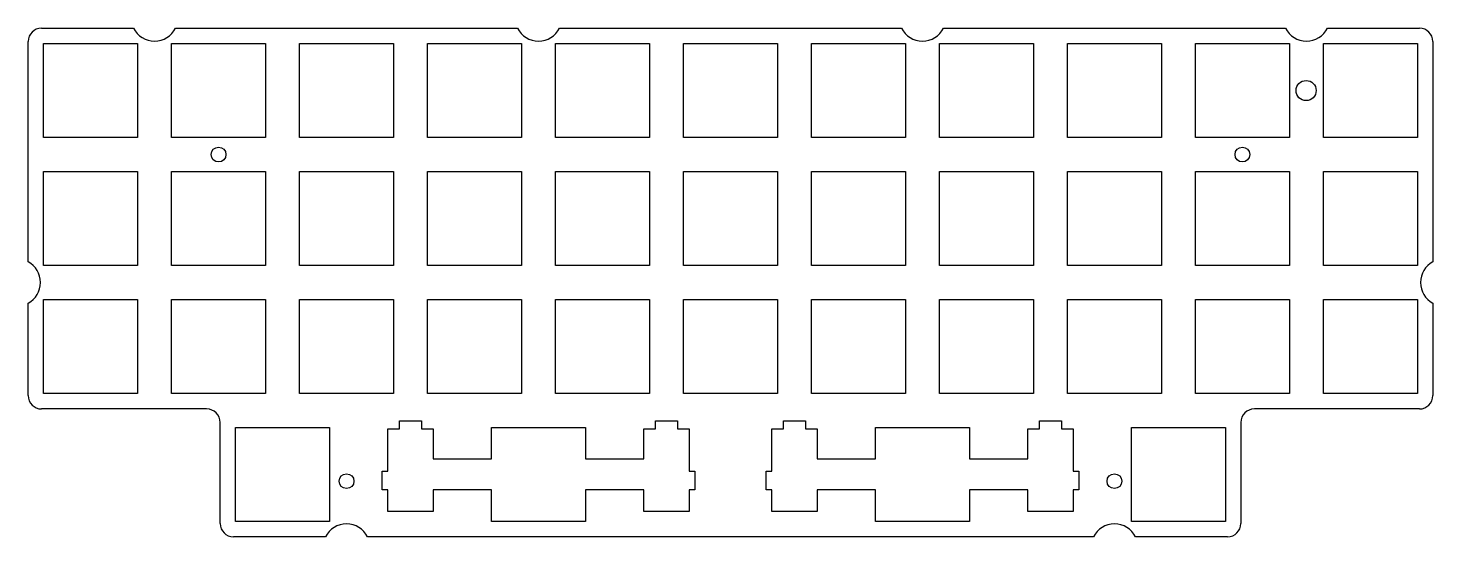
# Model space of a CAD drawing. Header units: millimetres. Extents: x -2648 to 2663, y -1206 to 718.
import ezdxf

# ---------------------------------------------------------------- set-up
doc = ezdxf.new("R2010")
doc.units = ezdxf.units.MM
for name, color, linetype in [('Shape2141', 7, 'CONTINUOUS'), ('Shape2142', 7, 'CONTINUOUS'), ('Shape2143', 7, 'CONTINUOUS'), ('Shape2144', 7, 'CONTINUOUS'), ('Shape2449', 7, 'CONTINUOUS'), ('Shape2450', 7, 'CONTINUOUS'), ('Shape2451', 7, 'CONTINUOUS'), ('Shape2452', 7, 'CONTINUOUS'), ('Shape2453', 7, 'CONTINUOUS'), ('Shape2454', 7, 'CONTINUOUS'), ('Shape2455', 7, 'CONTINUOUS'), ('Shape2456', 7, 'CONTINUOUS'), ('Shape2457', 7, 'CONTINUOUS'), ('Shape2458', 7, 'CONTINUOUS'), ('Shape2459', 7, 'CONTINUOUS'), ('Shape2460', 7, 'CONTINUOUS'), ('Shape2461', 7, 'CONTINUOUS'), ('Shape2462', 7, 'CONTINUOUS'), ('Shape2463', 7, 'CONTINUOUS'), ('Shape2464', 7, 'CONTINUOUS'), ('Shape2465', 7, 'CONTINUOUS'), ('Shape2466', 7, 'CONTINUOUS'), ('Shape2467', 7, 'CONTINUOUS'), ('Shape2468', 7, 'CONTINUOUS'), ('Shape2469', 7, 'CONTINUOUS'), ('Shape2470', 7, 'CONTINUOUS'), ('Shape2471', 7, 'CONTINUOUS'), ('Shape2472', 7, 'CONTINUOUS'), ('Shape2473', 7, 'CONTINUOUS'), ('Shape2474', 7, 'CONTINUOUS'), ('Shape2475', 7, 'CONTINUOUS'), ('Shape2476', 7, 'CONTINUOUS'), ('Shape2477', 7, 'CONTINUOUS'), ('Shape2478', 7, 'CONTINUOUS'), ('Shape2479', 7, 'CONTINUOUS'), ('Shape2480', 7, 'CONTINUOUS'), ('Shape2519', 7, 'CONTINUOUS'), ('Shape640', 7, 'CONTINUOUS'), ('Shape641', 7, 'CONTINUOUS'), ('Shape642', 7, 'CONTINUOUS'), ('Shape643', 7, 'CONTINUOUS'), ('Shape644', 7, 'CONTINUOUS'), ('Shape645', 7, 'CONTINUOUS'), ('Shape646', 7, 'CONTINUOUS'), ('Shape647', 7, 'CONTINUOUS'), ('Shape648', 7, 'CONTINUOUS'), ('Shape649', 7, 'CONTINUOUS'), ('Shape650', 7, 'CONTINUOUS'), ('Shape651', 7, 'CONTINUOUS'), ('Shape652', 7, 'CONTINUOUS'), ('Shape653', 7, 'CONTINUOUS'), ('Shape654', 7, 'CONTINUOUS'), ('Shape655', 7, 'CONTINUOUS'), ('Shape656', 7, 'CONTINUOUS'), ('Shape657', 7, 'CONTINUOUS'), ('Shape658', 7, 'CONTINUOUS'), ('Shape659', 7, 'CONTINUOUS'), ('Shape660', 7, 'CONTINUOUS'), ('Shape661', 7, 'CONTINUOUS'), ('Shape662', 7, 'CONTINUOUS'), ('Shape663', 7, 'CONTINUOUS'), ('Shape664', 7, 'CONTINUOUS'), ('Shape665', 7, 'CONTINUOUS'), ('Shape666', 7, 'CONTINUOUS'), ('Shape667', 7, 'CONTINUOUS'), ('Shape668', 7, 'CONTINUOUS'), ('Shape669', 7, 'CONTINUOUS'), ('Shape670', 7, 'CONTINUOUS'), ('Shape671', 7, 'CONTINUOUS'), ('Shape672', 7, 'CONTINUOUS'), ('Shape673', 7, 'CONTINUOUS'), ('Shape674', 7, 'CONTINUOUS'), ('Shape675', 7, 'CONTINUOUS'), ('Shape676', 7, 'CONTINUOUS'), ('Shape677', 7, 'CONTINUOUS'), ('Shape678', 7, 'CONTINUOUS'), ('Shape679', 7, 'CONTINUOUS'), ('Shape680', 7, 'CONTINUOUS'), ('Shape681', 7, 'CONTINUOUS'), ('Shape682', 7, 'CONTINUOUS'), ('Shape683', 7, 'CONTINUOUS'), ('Shape684', 7, 'CONTINUOUS'), ('Shape685', 7, 'CONTINUOUS'), ('Shape686', 7, 'CONTINUOUS'), ('Shape687', 7, 'CONTINUOUS'), ('Shape688', 7, 'CONTINUOUS'), ('Shape689', 7, 'CONTINUOUS'), ('Shape690', 7, 'CONTINUOUS'), ('Shape691', 7, 'CONTINUOUS'), ('Shape692', 7, 'CONTINUOUS'), ('Shape693', 7, 'CONTINUOUS'), ('Shape694', 7, 'CONTINUOUS'), ('Shape695', 7, 'CONTINUOUS'), ('Shape696', 7, 'CONTINUOUS'), ('Shape697', 7, 'CONTINUOUS'), ('Shape698', 7, 'CONTINUOUS'), ('Shape699', 7, 'CONTINUOUS'), ('Shape700', 7, 'CONTINUOUS'), ('Shape701', 7, 'CONTINUOUS'), ('Shape702', 7, 'CONTINUOUS'), ('Shape703', 7, 'CONTINUOUS'), ('Shape704', 7, 'CONTINUOUS'), ('Shape705', 7, 'CONTINUOUS'), ('Shape706', 7, 'CONTINUOUS'), ('Shape707', 7, 'CONTINUOUS'), ('Shape708', 7, 'CONTINUOUS'), ('Shape709', 7, 'CONTINUOUS'), ('Shape710', 7, 'CONTINUOUS'), ('Shape711', 7, 'CONTINUOUS'), ('Shape712', 7, 'CONTINUOUS'), ('Shape713', 7, 'CONTINUOUS'), ('Shape714', 7, 'CONTINUOUS'), ('Shape715', 7, 'CONTINUOUS'), ('Shape716', 7, 'CONTINUOUS'), ('Shape717', 7, 'CONTINUOUS'), ('Shape718', 7, 'CONTINUOUS'), ('Shape719', 7, 'CONTINUOUS'), ('Shape720', 7, 'CONTINUOUS'), ('Shape721', 7, 'CONTINUOUS'), ('Shape722', 7, 'CONTINUOUS'), ('Shape723', 7, 'CONTINUOUS'), ('Shape724', 7, 'CONTINUOUS'), ('Shape725', 7, 'CONTINUOUS'), ('Shape726', 7, 'CONTINUOUS'), ('Shape727', 7, 'CONTINUOUS'), ('Shape728', 7, 'CONTINUOUS'), ('Shape729', 7, 'CONTINUOUS'), ('Shape730', 7, 'CONTINUOUS'), ('Shape731', 7, 'CONTINUOUS'), ('Shape732', 7, 'CONTINUOUS'), ('Shape733', 7, 'CONTINUOUS'), ('Shape734', 7, 'CONTINUOUS'), ('Shape735', 7, 'CONTINUOUS'), ('Shape736', 7, 'CONTINUOUS'), ('Shape737', 7, 'CONTINUOUS'), ('Shape738', 7, 'CONTINUOUS'), ('Shape739', 7, 'CONTINUOUS'), ('Shape740', 7, 'CONTINUOUS'), ('Shape741', 7, 'CONTINUOUS'), ('Shape742', 7, 'CONTINUOUS'), ('Shape743', 7, 'CONTINUOUS'), ('Shape744', 7, 'CONTINUOUS'), ('Shape745', 7, 'CONTINUOUS'), ('Shape746', 7, 'CONTINUOUS'), ('Shape747', 7, 'CONTINUOUS'), ('Shape748', 7, 'CONTINUOUS'), ('Shape749', 7, 'CONTINUOUS'), ('Shape750', 7, 'CONTINUOUS'), ('Shape751', 7, 'CONTINUOUS'), ('Shape752', 7, 'CONTINUOUS'), ('Shape753', 7, 'CONTINUOUS'), ('Shape754', 7, 'CONTINUOUS'), ('Shape755', 7, 'CONTINUOUS'), ('Shape756', 7, 'CONTINUOUS'), ('Shape757', 7, 'CONTINUOUS'), ('Shape758', 7, 'CONTINUOUS'), ('Shape759', 7, 'CONTINUOUS'), ('Shape760', 7, 'CONTINUOUS'), ('Shape761', 7, 'CONTINUOUS'), ('Shape762', 7, 'CONTINUOUS'), ('Shape763', 7, 'CONTINUOUS'), ('Shape764', 7, 'CONTINUOUS'), ('Shape765', 7, 'CONTINUOUS'), ('Shape766', 7, 'CONTINUOUS'), ('Shape767', 7, 'CONTINUOUS'), ('Shape768', 7, 'CONTINUOUS'), ('Shape769', 7, 'CONTINUOUS'), ('Shape770', 7, 'CONTINUOUS'), ('Shape771', 7, 'CONTINUOUS'), ('Shape772', 7, 'CONTINUOUS'), ('Shape773', 7, 'CONTINUOUS'), ('Shape774', 7, 'CONTINUOUS'), ('Shape775', 7, 'CONTINUOUS'), ('Shape776', 7, 'CONTINUOUS'), ('Shape777', 7, 'CONTINUOUS'), ('Shape778', 7, 'CONTINUOUS'), ('Shape779', 7, 'CONTINUOUS'), ('Shape780', 7, 'CONTINUOUS'), ('Shape781', 7, 'CONTINUOUS'), ('Shape782', 7, 'CONTINUOUS'), ('Shape783', 7, 'CONTINUOUS'), ('Shape784', 7, 'CONTINUOUS'), ('Shape785', 7, 'CONTINUOUS'), ('Shape786', 7, 'CONTINUOUS'), ('Shape787', 7, 'CONTINUOUS'), ('Shape788', 7, 'CONTINUOUS'), ('Shape789', 7, 'CONTINUOUS'), ('Shape790', 7, 'CONTINUOUS'), ('Shape791', 7, 'CONTINUOUS'), ('Shape792', 7, 'CONTINUOUS'), ('Shape793', 7, 'CONTINUOUS'), ('Shape794', 7, 'CONTINUOUS'), ('Shape795', 7, 'CONTINUOUS'), ('Shape796', 7, 'CONTINUOUS'), ('Shape797', 7, 'CONTINUOUS'), ('Shape798', 7, 'CONTINUOUS'), ('Shape799', 7, 'CONTINUOUS'), ('Shape800', 7, 'CONTINUOUS'), ('Shape801', 7, 'CONTINUOUS'), ('Shape802', 7, 'CONTINUOUS'), ('Shape803', 7, 'CONTINUOUS'), ('Shape804', 7, 'CONTINUOUS'), ('Shape805', 7, 'CONTINUOUS'), ('Shape806', 7, 'CONTINUOUS'), ('Shape807', 7, 'CONTINUOUS'), ('Shape808', 7, 'CONTINUOUS'), ('Shape809', 7, 'CONTINUOUS'), ('Shape810', 7, 'CONTINUOUS'), ('Shape811', 7, 'CONTINUOUS'), ('Shape812', 7, 'CONTINUOUS'), ('Shape813', 7, 'CONTINUOUS'), ('Shape814', 7, 'CONTINUOUS'), ('Shape815', 7, 'CONTINUOUS'), ('Shape816', 7, 'CONTINUOUS'), ('Shape817', 7, 'CONTINUOUS'), ('Shape818', 7, 'CONTINUOUS'), ('Shape819', 7, 'CONTINUOUS'), ('Shape820', 7, 'CONTINUOUS'), ('Shape821', 7, 'CONTINUOUS'), ('Shape822', 7, 'CONTINUOUS'), ('Shape823', 7, 'CONTINUOUS'), ('Shape824', 7, 'CONTINUOUS'), ('Shape825', 7, 'CONTINUOUS'), ('Shape826', 7, 'CONTINUOUS'), ('Shape827', 7, 'CONTINUOUS'), ('Shape828', 7, 'CONTINUOUS'), ('Shape829', 7, 'CONTINUOUS'), ('Shape830', 7, 'CONTINUOUS'), ('Shape831', 7, 'CONTINUOUS'), ('Shape832', 7, 'CONTINUOUS'), ('Shape833', 7, 'CONTINUOUS'), ('Shape834', 7, 'CONTINUOUS'), ('Shape835', 7, 'CONTINUOUS'), ('Shape836', 7, 'CONTINUOUS'), ('Shape837', 7, 'CONTINUOUS'), ('Shape838', 7, 'CONTINUOUS'), ('Shape839', 7, 'CONTINUOUS'), ('Shape840', 7, 'CONTINUOUS'), ('Shape841', 7, 'CONTINUOUS'), ('Shape842', 7, 'CONTINUOUS'), ('Shape843', 7, 'CONTINUOUS'), ('Shape844', 7, 'CONTINUOUS'), ('Shape845', 7, 'CONTINUOUS'), ('Shape846', 7, 'CONTINUOUS'), ('Shape847', 7, 'CONTINUOUS'), ('Shape848', 7, 'CONTINUOUS'), ('Shape849', 7, 'CONTINUOUS'), ('Shape850', 7, 'CONTINUOUS'), ('Shape851', 7, 'CONTINUOUS')]:
    doc.layers.add(name, color=color, linetype=linetype)

msp = doc.modelspace()

# ---------------------------------------------------------------- linework, layer by layer
at = {"layer": 'Shape2141'}
msp.add_circle((1458.74, -994.908), 27.94, dxfattribs=at)
at = {"layer": 'Shape2142'}
msp.add_circle((-1444.48, -994.908), 27.94, dxfattribs=at)
at = {"layer": 'Shape2143'}
msp.add_circle((1942.61, 240.167), 27.94, dxfattribs=at)
at = {"layer": 'Shape2144'}
msp.add_circle((-1928.35, 240.167), 27.94, dxfattribs=at)
at = {"layer": 'Shape2449'}
msp.add_arc((2184.56, 757.759), 88.9, -153.652, -26.3477, dxfattribs=at)
at = {"layer": 'Shape2450'}
msp.add_line((2264.23, 718.304), (2611.92, 718.304), dxfattribs=at)
at = {"layer": 'Shape2451'}
msp.add_arc((2611.92, 667.504), 50.8, 0, 90, dxfattribs=at)
at = {"layer": 'Shape2452'}
msp.add_line((2662.72, 667.504), (2662.72, -165.406), dxfattribs=at)
at = {"layer": 'Shape2453'}
msp.add_arc((2704.79, -243.721), 88.9, 118.244, -118.244, dxfattribs=at)
at = {"layer": 'Shape2454'}
msp.add_line((2662.72, -322.037), (2662.72, -671.076), dxfattribs=at)
at = {"layer": 'Shape2455'}
msp.add_arc((2611.92, -671.076), 50.8, -90, 0, dxfattribs=at)
at = {"layer": 'Shape2456'}
msp.add_line((2611.92, -721.876), (1987.71, -721.876), dxfattribs=at)
at = {"layer": 'Shape2457'}
msp.add_arc((1987.71, -772.676), 50.8, 90, 180, dxfattribs=at)
at = {"layer": 'Shape2458'}
msp.add_line((1936.91, -772.676), (1936.91, -1154.95), dxfattribs=at)
at = {"layer": 'Shape2459'}
msp.add_arc((1886.11, -1154.95), 50.8, -90, 0, dxfattribs=at)
at = {"layer": 'Shape2460'}
msp.add_line((1886.11, -1205.75), (1538.42, -1205.75), dxfattribs=at)
at = {"layer": 'Shape2461'}
msp.add_arc((1458.76, -1245.2), 88.9, 26.3477, 153.652, dxfattribs=at)
at = {"layer": 'Shape2462'}
msp.add_line((1379.09, -1205.75), (-1364.8, -1205.75), dxfattribs=at)
at = {"layer": 'Shape2463'}
msp.add_arc((-1444.46, -1245.2), 88.9, 26.3477, 153.652, dxfattribs=at)
at = {"layer": 'Shape2464'}
msp.add_line((-1524.13, -1205.75), (-1871.82, -1205.75), dxfattribs=at)
at = {"layer": 'Shape2465'}
msp.add_arc((-1871.82, -1154.95), 50.8, 180, -90, dxfattribs=at)
at = {"layer": 'Shape2466'}
msp.add_line((-1922.62, -1154.95), (-1922.62, -772.676), dxfattribs=at)
at = {"layer": 'Shape2467'}
msp.add_arc((-1973.42, -772.676), 50.8, 0, 90, dxfattribs=at)
at = {"layer": 'Shape2468'}
msp.add_line((-1973.42, -721.876), (-2597.62, -721.876), dxfattribs=at)
at = {"layer": 'Shape2469'}
msp.add_arc((-2597.62, -671.076), 50.8, 180, -90, dxfattribs=at)
at = {"layer": 'Shape2470'}
msp.add_line((-2648.42, -671.076), (-2648.42, -322.037), dxfattribs=at)
at = {"layer": 'Shape2471'}
msp.add_arc((-2690.49, -243.721), 88.9, -61.7563, 61.7563, dxfattribs=at)
at = {"layer": 'Shape2472'}
msp.add_line((-2648.42, -165.406), (-2648.42, 667.504), dxfattribs=at)
at = {"layer": 'Shape2473'}
msp.add_arc((-2597.62, 667.504), 50.8, 90, 180, dxfattribs=at)
at = {"layer": 'Shape2474'}
msp.add_line((-2597.62, 718.304), (-2249.93, 718.304), dxfattribs=at)
at = {"layer": 'Shape2475'}
msp.add_arc((-2170.27, 757.759), 88.9, -153.652, -26.3477, dxfattribs=at)
at = {"layer": 'Shape2476'}
msp.add_line((-2090.6, 718.304), (-798.322, 718.304), dxfattribs=at)
at = {"layer": 'Shape2477'}
msp.add_arc((-718.657, 757.759), 88.9, -153.652, -26.3477, dxfattribs=at)
at = {"layer": 'Shape2478'}
msp.add_line((-638.992, 718.304), (653.288, 718.304), dxfattribs=at)
at = {"layer": 'Shape2479'}
msp.add_arc((732.953, 757.759), 88.9, -153.652, -26.3477, dxfattribs=at)
at = {"layer": 'Shape2480'}
msp.add_line((812.618, 718.304), (2104.9, 718.304), dxfattribs=at)
at = {"layer": 'Shape2519'}
msp.add_circle((2183.27, 482.083), 38.1, dxfattribs=at)
at = {"layer": 'Shape640'}
msp.add_line((1636.56, 304.284), (1280.96, 304.284), dxfattribs=at)
at = {"layer": 'Shape641'}
msp.add_line((1280.96, 304.284), (1280.96, 659.884), dxfattribs=at)
at = {"layer": 'Shape642'}
msp.add_line((1280.96, 659.884), (1636.56, 659.884), dxfattribs=at)
at = {"layer": 'Shape643'}
msp.add_line((1636.56, 659.884), (1636.56, 304.284), dxfattribs=at)
at = {"layer": 'Shape644'}
msp.add_line((2120.43, 304.284), (1764.83, 304.284), dxfattribs=at)
at = {"layer": 'Shape645'}
msp.add_line((1764.83, 304.284), (1764.83, 659.884), dxfattribs=at)
at = {"layer": 'Shape646'}
msp.add_line((1764.83, 659.884), (2120.43, 659.884), dxfattribs=at)
at = {"layer": 'Shape647'}
msp.add_line((2120.43, 659.884), (2120.43, 304.284), dxfattribs=at)
at = {"layer": 'Shape648'}
msp.add_line((2604.3, 659.884), (2604.3, 304.284), dxfattribs=at)
at = {"layer": 'Shape649'}
msp.add_line((2604.3, 304.284), (2248.7, 304.284), dxfattribs=at)
at = {"layer": 'Shape650'}
msp.add_line((2248.7, 304.284), (2248.7, 659.884), dxfattribs=at)
at = {"layer": 'Shape651'}
msp.add_line((2248.7, 659.884), (2604.3, 659.884), dxfattribs=at)
at = {"layer": 'Shape652'}
msp.add_line((1280.96, 176.014), (1636.56, 176.014), dxfattribs=at)
at = {"layer": 'Shape653'}
msp.add_line((1636.56, 176.014), (1636.56, -179.586), dxfattribs=at)
at = {"layer": 'Shape654'}
msp.add_line((1636.56, -179.586), (1280.96, -179.586), dxfattribs=at)
at = {"layer": 'Shape655'}
msp.add_line((1280.96, -179.586), (1280.96, 176.014), dxfattribs=at)
at = {"layer": 'Shape656'}
msp.add_line((2120.43, 176.014), (2120.43, -179.586), dxfattribs=at)
at = {"layer": 'Shape657'}
msp.add_line((2120.43, -179.586), (1764.83, -179.586), dxfattribs=at)
at = {"layer": 'Shape658'}
msp.add_line((1764.83, -179.586), (1764.83, 176.014), dxfattribs=at)
at = {"layer": 'Shape659'}
msp.add_line((1764.83, 176.014), (2120.43, 176.014), dxfattribs=at)
at = {"layer": 'Shape660'}
msp.add_line((2120.43, -663.456), (1764.83, -663.456), dxfattribs=at)
at = {"layer": 'Shape661'}
msp.add_line((1764.83, -663.456), (1764.83, -307.856), dxfattribs=at)
at = {"layer": 'Shape662'}
msp.add_line((1764.83, -307.856), (2120.43, -307.856), dxfattribs=at)
at = {"layer": 'Shape663'}
msp.add_line((2120.43, -307.856), (2120.43, -663.456), dxfattribs=at)
at = {"layer": 'Shape664'}
msp.add_line((1636.56, -307.856), (1636.56, -663.456), dxfattribs=at)
at = {"layer": 'Shape665'}
msp.add_line((1636.56, -663.456), (1280.96, -663.456), dxfattribs=at)
at = {"layer": 'Shape666'}
msp.add_line((1280.96, -663.456), (1280.96, -307.856), dxfattribs=at)
at = {"layer": 'Shape667'}
msp.add_line((1280.96, -307.856), (1636.56, -307.856), dxfattribs=at)
at = {"layer": 'Shape668'}
msp.add_line((1878.49, -791.726), (1878.49, -1147.33), dxfattribs=at)
at = {"layer": 'Shape669'}
msp.add_line((1878.49, -1147.33), (1522.89, -1147.33), dxfattribs=at)
at = {"layer": 'Shape670'}
msp.add_line((1522.89, -1147.33), (1522.89, -791.726), dxfattribs=at)
at = {"layer": 'Shape671'}
msp.add_line((1522.89, -791.726), (1878.49, -791.726), dxfattribs=at)
at = {"layer": 'Shape672'}
msp.add_line((2248.7, -307.856), (2604.3, -307.856), dxfattribs=at)
at = {"layer": 'Shape673'}
msp.add_line((2604.3, -307.856), (2604.3, -663.456), dxfattribs=at)
at = {"layer": 'Shape674'}
msp.add_line((2604.3, -663.456), (2248.7, -663.456), dxfattribs=at)
at = {"layer": 'Shape675'}
msp.add_line((2248.7, -663.456), (2248.7, -307.856), dxfattribs=at)
at = {"layer": 'Shape676'}
msp.add_line((-2590, 659.884), (-2234.4, 659.884), dxfattribs=at)
at = {"layer": 'Shape677'}
msp.add_line((-2234.4, 659.884), (-2234.4, 304.284), dxfattribs=at)
at = {"layer": 'Shape678'}
msp.add_line((-2234.4, 304.284), (-2590, 304.284), dxfattribs=at)
at = {"layer": 'Shape679'}
msp.add_line((-2590, 304.284), (-2590, 659.884), dxfattribs=at)
at = {"layer": 'Shape680'}
msp.add_line((-2106.13, -663.456), (-2106.13, -307.856), dxfattribs=at)
at = {"layer": 'Shape681'}
msp.add_line((-2106.13, -307.856), (-1750.53, -307.856), dxfattribs=at)
at = {"layer": 'Shape682'}
msp.add_line((-1750.53, -307.856), (-1750.53, -663.456), dxfattribs=at)
at = {"layer": 'Shape683'}
msp.add_line((-1750.53, -663.456), (-2106.13, -663.456), dxfattribs=at)
at = {"layer": 'Shape684'}
msp.add_line((-1750.53, 304.284), (-2106.13, 304.284), dxfattribs=at)
at = {"layer": 'Shape685'}
msp.add_line((-2106.13, 304.284), (-2106.13, 659.884), dxfattribs=at)
at = {"layer": 'Shape686'}
msp.add_line((-2106.13, 659.884), (-1750.53, 659.884), dxfattribs=at)
at = {"layer": 'Shape687'}
msp.add_line((-1750.53, 659.884), (-1750.53, 304.284), dxfattribs=at)
at = {"layer": 'Shape688'}
msp.add_line((-2590, 176.014), (-2234.4, 176.014), dxfattribs=at)
at = {"layer": 'Shape689'}
msp.add_line((-2234.4, 176.014), (-2234.4, -179.586), dxfattribs=at)
at = {"layer": 'Shape690'}
msp.add_line((-2234.4, -179.586), (-2590, -179.586), dxfattribs=at)
at = {"layer": 'Shape691'}
msp.add_line((-2590, -179.586), (-2590, 176.014), dxfattribs=at)
at = {"layer": 'Shape692'}
msp.add_line((-1266.66, 304.284), (-1622.26, 304.284), dxfattribs=at)
at = {"layer": 'Shape693'}
msp.add_line((-1622.26, 304.284), (-1622.26, 659.884), dxfattribs=at)
at = {"layer": 'Shape694'}
msp.add_line((-1622.26, 659.884), (-1266.66, 659.884), dxfattribs=at)
at = {"layer": 'Shape695'}
msp.add_line((-1266.66, 659.884), (-1266.66, 304.284), dxfattribs=at)
at = {"layer": 'Shape696'}
msp.add_line((-1622.26, -179.586), (-1622.26, 176.014), dxfattribs=at)
at = {"layer": 'Shape697'}
msp.add_line((-1622.26, 176.014), (-1266.66, 176.014), dxfattribs=at)
at = {"layer": 'Shape698'}
msp.add_line((-1266.66, 176.014), (-1266.66, -179.586), dxfattribs=at)
at = {"layer": 'Shape699'}
msp.add_line((-1266.66, -179.586), (-1622.26, -179.586), dxfattribs=at)
at = {"layer": 'Shape700'}
msp.add_line((-2106.13, 176.014), (-1750.53, 176.014), dxfattribs=at)
at = {"layer": 'Shape701'}
msp.add_line((-1750.53, 176.014), (-1750.53, -179.586), dxfattribs=at)
at = {"layer": 'Shape702'}
msp.add_line((-1750.53, -179.586), (-2106.13, -179.586), dxfattribs=at)
at = {"layer": 'Shape703'}
msp.add_line((-2106.13, -179.586), (-2106.13, 176.014), dxfattribs=at)
at = {"layer": 'Shape704'}
msp.add_line((-1508.6, -791.726), (-1508.6, -1147.33), dxfattribs=at)
at = {"layer": 'Shape705'}
msp.add_line((-1508.6, -1147.33), (-1864.2, -1147.33), dxfattribs=at)
at = {"layer": 'Shape706'}
msp.add_line((-1864.2, -1147.33), (-1864.2, -791.726), dxfattribs=at)
at = {"layer": 'Shape707'}
msp.add_line((-1864.2, -791.726), (-1508.6, -791.726), dxfattribs=at)
at = {"layer": 'Shape708'}
msp.add_line((-1266.66, -663.456), (-1622.26, -663.456), dxfattribs=at)
at = {"layer": 'Shape709'}
msp.add_line((-1622.26, -663.456), (-1622.26, -307.856), dxfattribs=at)
at = {"layer": 'Shape710'}
msp.add_line((-1622.26, -307.856), (-1266.66, -307.856), dxfattribs=at)
at = {"layer": 'Shape711'}
msp.add_line((-1266.66, -307.856), (-1266.66, -663.456), dxfattribs=at)
at = {"layer": 'Shape712'}
msp.add_line((-782.792, 304.284), (-1138.39, 304.284), dxfattribs=at)
at = {"layer": 'Shape713'}
msp.add_line((-1138.39, 304.284), (-1138.39, 659.884), dxfattribs=at)
at = {"layer": 'Shape714'}
msp.add_line((-1138.39, 659.884), (-782.792, 659.884), dxfattribs=at)
at = {"layer": 'Shape715'}
msp.add_line((-782.792, 659.884), (-782.792, 304.284), dxfattribs=at)
at = {"layer": 'Shape716'}
msp.add_line((-782.792, -663.456), (-1138.39, -663.456), dxfattribs=at)
at = {"layer": 'Shape717'}
msp.add_line((-1138.39, -663.456), (-1138.39, -307.856), dxfattribs=at)
at = {"layer": 'Shape718'}
msp.add_line((-1138.39, -307.856), (-782.792, -307.856), dxfattribs=at)
at = {"layer": 'Shape719'}
msp.add_line((-782.792, -307.856), (-782.792, -663.456), dxfattribs=at)
at = {"layer": 'Shape720'}
msp.add_line((-654.522, 176.014), (-298.922, 176.014), dxfattribs=at)
at = {"layer": 'Shape721'}
msp.add_line((-298.922, 176.014), (-298.922, -179.586), dxfattribs=at)
at = {"layer": 'Shape722'}
msp.add_line((-298.922, -179.586), (-654.522, -179.586), dxfattribs=at)
at = {"layer": 'Shape723'}
msp.add_line((-654.522, -179.586), (-654.522, 176.014), dxfattribs=at)
at = {"layer": 'Shape724'}
msp.add_line((-298.922, -663.456), (-654.522, -663.456), dxfattribs=at)
at = {"layer": 'Shape725'}
msp.add_line((-654.522, -663.456), (-654.522, -307.856), dxfattribs=at)
at = {"layer": 'Shape726'}
msp.add_line((-654.522, -307.856), (-298.922, -307.856), dxfattribs=at)
at = {"layer": 'Shape727'}
msp.add_line((-298.922, -307.856), (-298.922, -663.456), dxfattribs=at)
at = {"layer": 'Shape728'}
msp.add_line((-654.522, 304.284), (-654.522, 659.884), dxfattribs=at)
at = {"layer": 'Shape729'}
msp.add_line((-654.522, 659.884), (-298.922, 659.884), dxfattribs=at)
at = {"layer": 'Shape730'}
msp.add_line((-298.922, 659.884), (-298.922, 304.284), dxfattribs=at)
at = {"layer": 'Shape731'}
msp.add_line((-298.922, 304.284), (-654.522, 304.284), dxfattribs=at)
at = {"layer": 'Shape732'}
msp.add_line((-1138.39, 176.014), (-782.792, 176.014), dxfattribs=at)
at = {"layer": 'Shape733'}
msp.add_line((-782.792, 176.014), (-782.792, -179.586), dxfattribs=at)
at = {"layer": 'Shape734'}
msp.add_line((-782.792, -179.586), (-1138.39, -179.586), dxfattribs=at)
at = {"layer": 'Shape735'}
msp.add_line((-1138.39, -179.586), (-1138.39, 176.014), dxfattribs=at)
at = {"layer": 'Shape736'}
msp.add_line((-896.457, -1027.94), (-1116.79, -1027.94), dxfattribs=at)
at = {"layer": 'Shape737'}
msp.add_line((-1116.79, -1027.94), (-1116.79, -1109.98), dxfattribs=at)
at = {"layer": 'Shape738'}
msp.add_line((-1116.79, -1109.98), (-1288.27, -1109.98), dxfattribs=at)
at = {"layer": 'Shape739'}
msp.add_line((-1288.27, -1109.98), (-1288.27, -1027.94), dxfattribs=at)
at = {"layer": 'Shape740'}
msp.add_line((-1288.27, -1027.94), (-1309.2, -1027.94), dxfattribs=at)
at = {"layer": 'Shape741'}
msp.add_line((-1309.2, -1027.94), (-1309.2, -956.847), dxfattribs=at)
at = {"layer": 'Shape742'}
msp.add_line((-1309.2, -956.847), (-1288.27, -956.847), dxfattribs=at)
at = {"layer": 'Shape743'}
msp.add_line((-1288.27, -956.847), (-1288.27, -797.589), dxfattribs=at)
at = {"layer": 'Shape744'}
msp.add_line((-1288.27, -797.589), (-1244.44, -797.589), dxfattribs=at)
at = {"layer": 'Shape745'}
msp.add_line((-1244.44, -797.589), (-1244.44, -767.101), dxfattribs=at)
at = {"layer": 'Shape746'}
msp.add_line((-1244.44, -767.101), (-1160.61, -767.101), dxfattribs=at)
at = {"layer": 'Shape747'}
msp.add_line((-1160.61, -767.101), (-1160.61, -797.589), dxfattribs=at)
at = {"layer": 'Shape748'}
msp.add_line((-1160.61, -797.589), (-1116.79, -797.589), dxfattribs=at)
at = {"layer": 'Shape749'}
msp.add_line((-1116.79, -797.589), (-1116.79, -911.099), dxfattribs=at)
at = {"layer": 'Shape750'}
msp.add_line((-1116.79, -911.099), (-896.457, -911.099), dxfattribs=at)
at = {"layer": 'Shape751'}
msp.add_line((-896.457, -911.099), (-896.457, -791.726), dxfattribs=at)
at = {"layer": 'Shape752'}
msp.add_line((-896.457, -791.726), (-540.857, -791.726), dxfattribs=at)
at = {"layer": 'Shape753'}
msp.add_line((-540.857, -791.726), (-540.857, -911.099), dxfattribs=at)
at = {"layer": 'Shape754'}
msp.add_line((-540.857, -911.099), (-320.521, -911.099), dxfattribs=at)
at = {"layer": 'Shape755'}
msp.add_line((-320.521, -911.099), (-320.521, -797.589), dxfattribs=at)
at = {"layer": 'Shape756'}
msp.add_line((-320.521, -797.589), (-276.706, -797.589), dxfattribs=at)
at = {"layer": 'Shape757'}
msp.add_line((-276.706, -797.589), (-276.706, -767.101), dxfattribs=at)
at = {"layer": 'Shape758'}
msp.add_line((-276.706, -767.101), (-192.886, -767.101), dxfattribs=at)
at = {"layer": 'Shape759'}
msp.add_line((-192.886, -767.101), (-192.886, -797.589), dxfattribs=at)
at = {"layer": 'Shape760'}
msp.add_line((-192.886, -797.589), (-149.045, -797.589), dxfattribs=at)
at = {"layer": 'Shape761'}
msp.add_line((-149.045, -797.589), (-149.045, -956.847), dxfattribs=at)
at = {"layer": 'Shape762'}
msp.add_line((-149.045, -956.847), (-128.116, -956.847), dxfattribs=at)
at = {"layer": 'Shape763'}
msp.add_line((-128.116, -956.847), (-128.116, -1027.94), dxfattribs=at)
at = {"layer": 'Shape764'}
msp.add_line((-128.116, -1027.94), (-149.045, -1027.94), dxfattribs=at)
at = {"layer": 'Shape765'}
msp.add_line((-149.045, -1027.94), (-149.045, -1109.98), dxfattribs=at)
at = {"layer": 'Shape766'}
msp.add_line((-149.045, -1109.98), (-320.521, -1109.98), dxfattribs=at)
at = {"layer": 'Shape767'}
msp.add_line((-320.521, -1109.98), (-320.521, -1027.94), dxfattribs=at)
at = {"layer": 'Shape768'}
msp.add_line((-320.521, -1027.94), (-540.857, -1027.94), dxfattribs=at)
at = {"layer": 'Shape769'}
msp.add_line((-540.857, -1027.94), (-540.857, -1147.33), dxfattribs=at)
at = {"layer": 'Shape770'}
msp.add_line((-540.857, -1147.33), (-896.457, -1147.33), dxfattribs=at)
at = {"layer": 'Shape771'}
msp.add_line((-896.457, -1147.33), (-896.457, -1027.94), dxfattribs=at)
at = {"layer": 'Shape772'}
msp.add_line((184.948, -663.456), (-170.652, -663.456), dxfattribs=at)
at = {"layer": 'Shape773'}
msp.add_line((-170.652, -663.456), (-170.652, -307.856), dxfattribs=at)
at = {"layer": 'Shape774'}
msp.add_line((-170.652, -307.856), (184.948, -307.856), dxfattribs=at)
at = {"layer": 'Shape775'}
msp.add_line((184.948, -307.856), (184.948, -663.456), dxfattribs=at)
at = {"layer": 'Shape776'}
msp.add_line((184.948, 304.284), (-170.652, 304.284), dxfattribs=at)
at = {"layer": 'Shape777'}
msp.add_line((-170.652, 304.284), (-170.652, 659.884), dxfattribs=at)
at = {"layer": 'Shape778'}
msp.add_line((-170.652, 659.884), (184.948, 659.884), dxfattribs=at)
at = {"layer": 'Shape779'}
msp.add_line((184.948, 659.884), (184.948, 304.284), dxfattribs=at)
at = {"layer": 'Shape780'}
msp.add_line((1152.69, 304.284), (797.088, 304.284), dxfattribs=at)
at = {"layer": 'Shape781'}
msp.add_line((797.088, 304.284), (797.088, 659.884), dxfattribs=at)
at = {"layer": 'Shape782'}
msp.add_line((797.088, 659.884), (1152.69, 659.884), dxfattribs=at)
at = {"layer": 'Shape783'}
msp.add_line((1152.69, 659.884), (1152.69, 304.284), dxfattribs=at)
at = {"layer": 'Shape784'}
msp.add_line((-170.652, 176.014), (184.948, 176.014), dxfattribs=at)
at = {"layer": 'Shape785'}
msp.add_line((184.948, 176.014), (184.948, -179.586), dxfattribs=at)
at = {"layer": 'Shape786'}
msp.add_line((184.948, -179.586), (-170.652, -179.586), dxfattribs=at)
at = {"layer": 'Shape787'}
msp.add_line((-170.652, -179.586), (-170.652, 176.014), dxfattribs=at)
at = {"layer": 'Shape788'}
msp.add_line((313.218, 176.014), (668.818, 176.014), dxfattribs=at)
at = {"layer": 'Shape789'}
msp.add_line((668.818, 176.014), (668.818, -179.586), dxfattribs=at)
at = {"layer": 'Shape790'}
msp.add_line((668.818, -179.586), (313.218, -179.586), dxfattribs=at)
at = {"layer": 'Shape791'}
msp.add_line((313.218, -179.586), (313.218, 176.014), dxfattribs=at)
at = {"layer": 'Shape792'}
msp.add_line((555.153, -1027.94), (334.825, -1027.94), dxfattribs=at)
at = {"layer": 'Shape793'}
msp.add_line((334.825, -1027.94), (334.825, -1109.98), dxfattribs=at)
at = {"layer": 'Shape794'}
msp.add_line((334.825, -1109.98), (163.349, -1109.98), dxfattribs=at)
at = {"layer": 'Shape795'}
msp.add_line((163.349, -1109.98), (163.349, -1027.94), dxfattribs=at)
at = {"layer": 'Shape796'}
msp.add_line((163.349, -1027.94), (142.42, -1027.94), dxfattribs=at)
at = {"layer": 'Shape797'}
msp.add_line((142.42, -1027.94), (142.42, -956.847), dxfattribs=at)
at = {"layer": 'Shape798'}
msp.add_line((142.42, -956.847), (163.349, -956.847), dxfattribs=at)
at = {"layer": 'Shape799'}
msp.add_line((163.349, -956.847), (163.349, -797.589), dxfattribs=at)
at = {"layer": 'Shape800'}
msp.add_line((163.349, -797.589), (207.164, -797.589), dxfattribs=at)
at = {"layer": 'Shape801'}
msp.add_line((207.164, -797.589), (207.164, -767.101), dxfattribs=at)
at = {"layer": 'Shape802'}
msp.add_line((207.164, -767.101), (290.984, -767.101), dxfattribs=at)
at = {"layer": 'Shape803'}
msp.add_line((290.984, -767.101), (290.984, -797.589), dxfattribs=at)
at = {"layer": 'Shape804'}
msp.add_line((290.984, -797.589), (334.825, -797.589), dxfattribs=at)
at = {"layer": 'Shape805'}
msp.add_line((334.825, -797.589), (334.825, -911.099), dxfattribs=at)
at = {"layer": 'Shape806'}
msp.add_line((334.825, -911.099), (555.153, -911.099), dxfattribs=at)
at = {"layer": 'Shape807'}
msp.add_line((555.153, -911.099), (555.153, -791.726), dxfattribs=at)
at = {"layer": 'Shape808'}
msp.add_line((555.153, -791.726), (910.753, -791.726), dxfattribs=at)
at = {"layer": 'Shape809'}
msp.add_line((910.753, -791.726), (910.753, -911.099), dxfattribs=at)
at = {"layer": 'Shape810'}
msp.add_line((910.753, -911.099), (1131.09, -911.099), dxfattribs=at)
at = {"layer": 'Shape811'}
msp.add_line((1131.09, -911.099), (1131.09, -797.589), dxfattribs=at)
at = {"layer": 'Shape812'}
msp.add_line((1131.09, -797.589), (1174.93, -797.589), dxfattribs=at)
at = {"layer": 'Shape813'}
msp.add_line((1174.93, -797.589), (1174.93, -767.101), dxfattribs=at)
at = {"layer": 'Shape814'}
msp.add_line((1174.93, -767.101), (1258.75, -767.101), dxfattribs=at)
at = {"layer": 'Shape815'}
msp.add_line((1258.75, -767.101), (1258.75, -797.589), dxfattribs=at)
at = {"layer": 'Shape816'}
msp.add_line((1258.75, -797.589), (1302.56, -797.589), dxfattribs=at)
at = {"layer": 'Shape817'}
msp.add_line((1302.56, -797.589), (1302.56, -956.847), dxfattribs=at)
at = {"layer": 'Shape818'}
msp.add_line((1302.56, -956.847), (1323.49, -956.847), dxfattribs=at)
at = {"layer": 'Shape819'}
msp.add_line((1323.49, -956.847), (1323.49, -1027.94), dxfattribs=at)
at = {"layer": 'Shape820'}
msp.add_line((1323.49, -1027.94), (1302.56, -1027.94), dxfattribs=at)
at = {"layer": 'Shape821'}
msp.add_line((1302.56, -1027.94), (1302.56, -1109.98), dxfattribs=at)
at = {"layer": 'Shape822'}
msp.add_line((1302.56, -1109.98), (1131.09, -1109.98), dxfattribs=at)
at = {"layer": 'Shape823'}
msp.add_line((1131.09, -1109.98), (1131.09, -1027.94), dxfattribs=at)
at = {"layer": 'Shape824'}
msp.add_line((1131.09, -1027.94), (910.753, -1027.94), dxfattribs=at)
at = {"layer": 'Shape825'}
msp.add_line((910.753, -1027.94), (910.753, -1147.33), dxfattribs=at)
at = {"layer": 'Shape826'}
msp.add_line((910.753, -1147.33), (555.153, -1147.33), dxfattribs=at)
at = {"layer": 'Shape827'}
msp.add_line((555.153, -1147.33), (555.153, -1027.94), dxfattribs=at)
at = {"layer": 'Shape828'}
msp.add_line((1152.69, -663.456), (797.088, -663.456), dxfattribs=at)
at = {"layer": 'Shape829'}
msp.add_line((797.088, -663.456), (797.088, -307.856), dxfattribs=at)
at = {"layer": 'Shape830'}
msp.add_line((797.088, -307.856), (1152.69, -307.856), dxfattribs=at)
at = {"layer": 'Shape831'}
msp.add_line((1152.69, -307.856), (1152.69, -663.456), dxfattribs=at)
at = {"layer": 'Shape832'}
msp.add_line((668.818, -307.856), (668.818, -663.456), dxfattribs=at)
at = {"layer": 'Shape833'}
msp.add_line((668.818, -663.456), (313.218, -663.456), dxfattribs=at)
at = {"layer": 'Shape834'}
msp.add_line((313.218, -663.456), (313.218, -307.856), dxfattribs=at)
at = {"layer": 'Shape835'}
msp.add_line((313.218, -307.856), (668.818, -307.856), dxfattribs=at)
at = {"layer": 'Shape836'}
msp.add_line((313.218, 659.884), (668.818, 659.884), dxfattribs=at)
at = {"layer": 'Shape837'}
msp.add_line((668.818, 659.884), (668.818, 304.284), dxfattribs=at)
at = {"layer": 'Shape838'}
msp.add_line((668.818, 304.284), (313.218, 304.284), dxfattribs=at)
at = {"layer": 'Shape839'}
msp.add_line((313.218, 304.284), (313.218, 659.884), dxfattribs=at)
at = {"layer": 'Shape840'}
msp.add_line((1152.69, 176.014), (1152.69, -179.586), dxfattribs=at)
at = {"layer": 'Shape841'}
msp.add_line((1152.69, -179.586), (797.088, -179.586), dxfattribs=at)
at = {"layer": 'Shape842'}
msp.add_line((797.088, -179.586), (797.088, 176.014), dxfattribs=at)
at = {"layer": 'Shape843'}
msp.add_line((797.088, 176.014), (1152.69, 176.014), dxfattribs=at)
at = {"layer": 'Shape844'}
msp.add_line((-2234.4, -663.456), (-2590, -663.456), dxfattribs=at)
at = {"layer": 'Shape845'}
msp.add_line((-2590, -663.456), (-2590, -307.856), dxfattribs=at)
at = {"layer": 'Shape846'}
msp.add_line((-2590, -307.856), (-2234.4, -307.856), dxfattribs=at)
at = {"layer": 'Shape847'}
msp.add_line((-2234.4, -307.856), (-2234.4, -663.456), dxfattribs=at)
at = {"layer": 'Shape848'}
msp.add_line((2248.7, 176.014), (2604.3, 176.014), dxfattribs=at)
at = {"layer": 'Shape849'}
msp.add_line((2604.3, 176.014), (2604.3, -179.586), dxfattribs=at)
at = {"layer": 'Shape850'}
msp.add_line((2604.3, -179.586), (2248.7, -179.586), dxfattribs=at)
at = {"layer": 'Shape851'}
msp.add_line((2248.7, -179.586), (2248.7, 176.014), dxfattribs=at)

doc.saveas('drawing.dxf')
